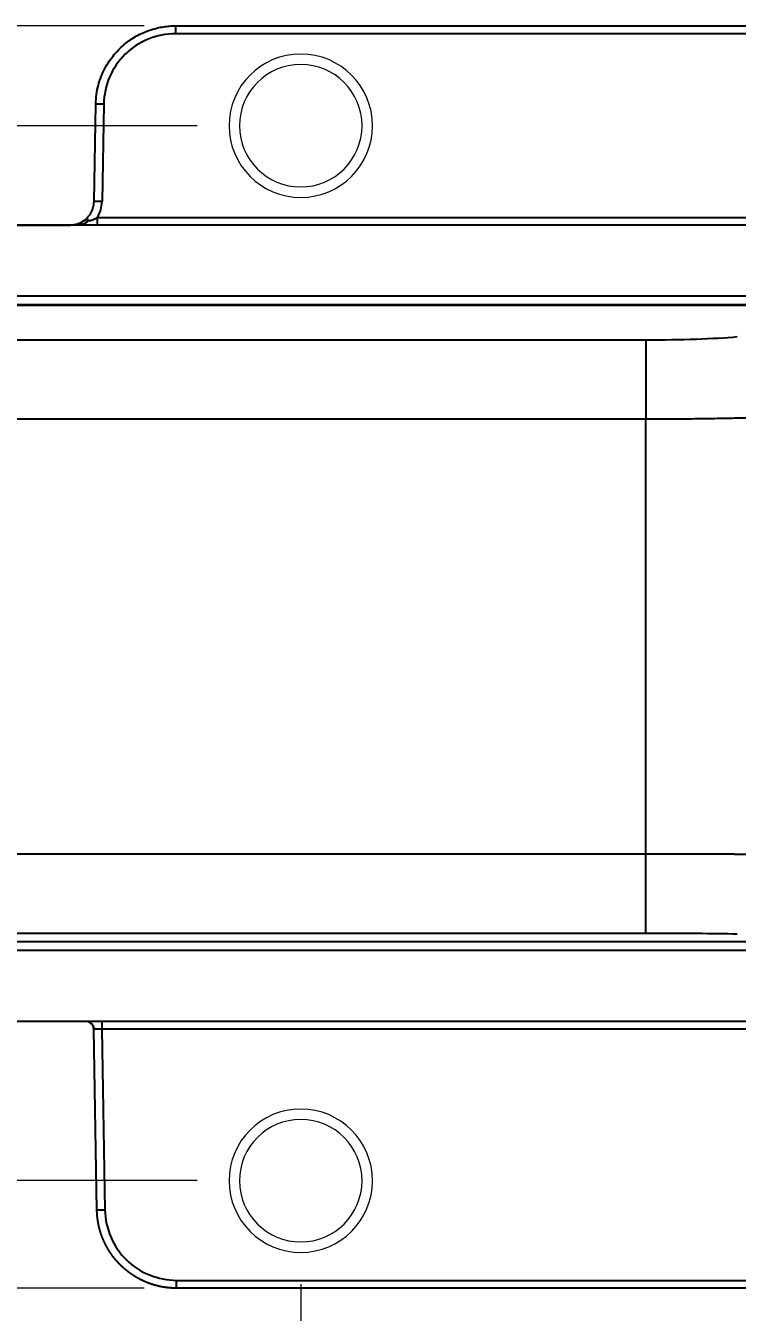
# Model space of a CAD drawing. Extents: x 4791 to 7950, y -233 to 2082.
# Drawn here: x 5486.1 to 5575.4, y 255.9 to 417.4 of the extents above; entities that cross this region are included whole.
import ezdxf

# ---------------------------------------------------------------- set-up
doc = ezdxf.new("R2010")
doc.units = 0
doc.header["$LTSCALE"] = 10
doc.header["$MEASUREMENT"] = 0
doc.header["$PDMODE"] = 3
doc.header["$PDSIZE"] = -10
doc.layers.get('0').update_dxf_attribs({"linetype": 'CONTINUOUS'})
doc.layers.get('DEFPOINTS').update_dxf_attribs({"linetype": 'CONTINUOUS'})
doc.layers.add('1', color=7, linetype='CONTINUOUS', true_color=0xffffff)
doc.styles.add('Daelim Dimension', font='')
doc.styles.get('Daelim Dimension').set_extended_font_data('나눔고딕')
doc.dimstyles.new('DEFAULT', dxfattribs={"dimscale": 2, "dimtxt": 2, "dimasz": 2, "dimexe": 0, "dimexo": 2, "dimgap": 1, "dimtad": 1, "dimdec": 1, "dimzin": 9, "dimdsep": 46, "dimtxsty": 'Daelim Dimension', "dimcen": 0.5, "dimclrd": 252, "dimclre": 252, "dimclrt": 3, "dimadec": 1, "dimazin": 0, "dimtfac": 1, "dimtdec": 1, "dimtix": 1, "dimtmove": 0, "dimatfit": 3, "dimfxl": 1, "dimtolj": 1, "dimtzin": 1, "dimlwd": 9, "dimlwe": 9, "dimarcsym": 0})

# ---------------------------------------------------------------- blocks, each defined once
blk = doc.blocks.new('*D5')
at = {"color": 5, "lineweight": 9, "ltscale": 0.5, "transparency": 16777216}
for p, q in [((5500.99, 417.42), (5249.43, 417.42)), ((5251.43, 266.92), (5251.43, 409.42)), ((5500.99, 258.92), (5249.43, 258.92))]:
    blk.add_line(p, q, dxfattribs=at)
at = {"color": 5, "ltscale": 0.5, "transparency": 16777216}
for points in [[(5250.1, 409.42), (5252.77, 409.42), (5251.43, 417.42)], [(5250.1, 266.92), (5252.77, 266.92), (5251.43, 258.92)]]:
    blk.add_solid(points, dxfattribs=at)
at = {"layer": 'DEFPOINTS', "color": 0, "ltscale": 0.5, "transparency": 16777216}
for p in [(5251.43, 417.42), (5504.99, 417.42), (5504.99, 258.92)]:
    blk.add_point(p, dxfattribs=at)
at = {"color": 7, "ltscale": 0.5, "transparency": 16777216, "insert": (5238.55, 338.17), "char_height": 20, "attachment_point": 5, "rotation": 90, "style": 'Daelim Dimension'}
blk.add_mtext('\\A1;160', dxfattribs=at)
blk = doc.blocks.new('*D6')
at = {"color": 5, "lineweight": 9, "ltscale": 0.5, "transparency": 16777216}
for p, q in [((5960.58, 299.42), (5960.58, 156.26)), ((5415.58, 298.42), (5415.58, 156.26)), ((5423.58, 158.26), (5952.58, 158.26))]:
    blk.add_line(p, q, dxfattribs=at)
at = {"color": 5, "ltscale": 0.5, "transparency": 16777216}
for points in [[(5423.58, 159.59), (5423.58, 156.92), (5415.58, 158.26)], [(5952.58, 159.59), (5952.58, 156.92), (5960.58, 158.26)]]:
    blk.add_solid(points, dxfattribs=at)
at = {"layer": 'DEFPOINTS', "color": 0, "ltscale": 0.5, "transparency": 16777216}
for p in [(5415.58, 302.42), (5960.58, 303.42), (5960.58, 158.26)]:
    blk.add_point(p, dxfattribs=at)
at = {"color": 7, "ltscale": 0.5, "transparency": 16777216, "insert": (5688.08, 171.03), "char_height": 20, "attachment_point": 5, "style": 'Daelim Dimension'}
blk.add_mtext('\\A1;545', dxfattribs=at)
blk = doc.blocks.new('*D7')
at = {"color": 5, "lineweight": 9, "ltscale": 0.5, "transparency": 16777216}
for p, q in [((5507.63, 404.87), (5331.05, 404.87)), ((5333.05, 396.87), (5333.05, 280.42)), ((5507.63, 272.42), (5331.05, 272.42))]:
    blk.add_line(p, q, dxfattribs=at)
at = {"color": 5, "ltscale": 0.5, "transparency": 16777216}
for points in [[(5331.72, 396.87), (5334.38, 396.87), (5333.05, 404.87)], [(5331.72, 280.42), (5334.38, 280.42), (5333.05, 272.42)]]:
    blk.add_solid(points, dxfattribs=at)
at = {"layer": 'DEFPOINTS', "color": 0, "ltscale": 0.5, "transparency": 16777216}
for p in [(5511.63, 404.87), (5333.05, 272.42), (5511.63, 272.42)]:
    blk.add_point(p, dxfattribs=at)
at = {"color": 7, "ltscale": 0.5, "transparency": 16777216, "insert": (5319.65, 338.65), "char_height": 20, "attachment_point": 5, "rotation": 90, "style": 'Daelim Dimension'}
blk.add_mtext('\\A1;132.5', dxfattribs=at)
blk = doc.blocks.new('*D8')
at = {"color": 5, "lineweight": 9, "ltscale": 0.5, "transparency": 16777216}
for p, q in [((5520.63, 259.42), (5520.63, 207.1)), ((5780.63, 259.18), (5780.63, 207.1)), ((5528.63, 209.1), (5772.63, 209.1))]:
    blk.add_line(p, q, dxfattribs=at)
at = {"color": 5, "ltscale": 0.5, "transparency": 16777216}
for points in [[(5528.63, 210.43), (5528.63, 207.77), (5520.63, 209.1)], [(5772.63, 210.43), (5772.63, 207.77), (5780.63, 209.1)]]:
    blk.add_solid(points, dxfattribs=at)
at = {"layer": 'DEFPOINTS', "color": 0, "ltscale": 0.5, "transparency": 16777216}
for p in [(5520.63, 263.42), (5780.63, 263.18), (5780.63, 209.1)]:
    blk.add_point(p, dxfattribs=at)
at = {"color": 7, "ltscale": 0.5, "transparency": 16777216, "insert": (5650.63, 221.99), "char_height": 20, "attachment_point": 5, "style": 'Daelim Dimension'}
blk.add_mtext('\\A1;260', dxfattribs=at)

msp = doc.modelspace()

# ---------------------------------------------------------------- linework, layer by layer
at = {"layer": '1', "color": 7, "linetype": 'Continuous', "lineweight": -3}
for p, q in [((5504.89, 417.4), (5796.37, 417.4)), ((5504.89, 417.4), (5504.89, 416.42)), ((5796.37, 416.42), (5504.89, 416.42)), ((5494.68, 395.35), (5494.9, 407.58)), ((5495.9, 407.58), (5495.68, 395.35)), ((5495.1, 392.4), (5495.1, 393.35)), ((5495.1, 393.35), (5806.16, 393.35)), ((5425.8, 392.4), (5491.68, 392.4)), ((5863.45, 392.4), (5437.82, 392.4)), ((5863.45, 392.4), (5437.82, 392.4)), ((5491.68, 392.4), (5491.68, 392.4)), ((5443.32, 383.49), (5863.45, 383.49)), ((5863.45, 382.39), (5443.32, 382.39)), ((5443.32, 382.38), (5634.13, 382.38)), ((5634.13, 382.31), (5443.37, 382.31)), ((5446.42, 377.98), (5563.93, 377.98)), ((5563.93, 377.98), (5563.93, 368.01)), ((5563.93, 368.01), (5446.42, 368.01)), ((5563.93, 313.45), (5563.93, 368.01)), ((5446.42, 313.45), (5563.93, 313.45)), ((5563.93, 303.45), (5563.93, 313.45)), ((5443.32, 302.42), (5739.29, 302.42)), ((5563.93, 303.45), (5446.42, 303.45)), ((5739.3, 301.31), (5443.32, 301.31)), ((5739.46, 292.4), (5437.82, 292.4)), ((5495.65, 292.4), (5495.65, 291.42)), ((5495.04, 268.73), (5494.65, 291.42)), ((5495.65, 291.42), (5496.04, 268.73)), ((5670.13, 291.42), (5495.65, 291.42)), ((5505.04, 258.9), (5505.04, 259.89)), ((5505.04, 259.89), (5675.38, 259.89)), ((5675.38, 258.9), (5505.04, 258.9))]:
    msp.add_line(p, q, dxfattribs=at)
at = {"layer": '1', "color": 7, "linetype": 'Continuous', "lineweight": 13}
msp.add_line((5504.89, 417.4), (5504.89, 416.42), dxfattribs=at)
at = {"layer": '1', "color": 7, "linetype": 'Continuous', "lineweight": 18, "extrusion": (0, 0, -1)}
for centre in [(-5520.63, 404.87), (-5520.63, 272.4)]:
    msp.add_circle(centre, 9, dxfattribs=at)
at = {"layer": '1', "color": 7, "linetype": 'Continuous', "lineweight": 13, "extrusion": (0, 0, -1)}
for centre in [(-5520.63, 404.87), (-5520.63, 272.4)]:
    msp.add_circle(centre, 7.69, dxfattribs=at)
at = {"layer": '1', "color": 7, "linetype": 'Continuous', "lineweight": -3}
for centre, radius, start, end in [((5491.68, 395.42), 4, 328.7415, 359), ((5493.65, 291.4), 1, 1, 90)]:
    msp.add_arc(centre, radius, start, end, dxfattribs=at)
for centre, major_axis, ratio, start_param, end_param in [((5495.9, 407.56), (-1, 0.017), 0.01745, 4.712694, 6.283185), ((5495.68, 395.33), (-1, 0.017), 0.01745, 4.712694, 6.283185), ((5493.14, 393.92), (1.48, 1.34), 0.640396, 4.185955, 4.720631), ((5563.93, 379.1), (-15, 0), 0.074636, 1.570796, 2.443461), ((5563.93, 303.19), (-15, 0), 0.017455, 3.839724, 4.712389), ((5496.04, 268.75), (1, 0.017), 0.01745, 3.141593, 4.712084)]:
    msp.add_ellipse(centre, major_axis=major_axis, ratio=ratio, start_param=start_param, end_param=end_param, dxfattribs=at)
for points, knots in [([(5494.9, 407.58), (5494.9, 407.99), (5494.94, 408.39), (5495.05, 409.18), (5495.12, 409.57), (5495.32, 410.32), (5495.44, 410.68), (5495.71, 411.39), (5495.87, 411.72), (5496.21, 412.37), (5496.39, 412.68), (5496.79, 413.27), (5497, 413.55), (5497.45, 414.08), (5497.68, 414.33), (5498.16, 414.8), (5498.4, 415.02), (5498.91, 415.42), (5499.17, 415.61), (5499.69, 415.95), (5499.96, 416.11), (5500.49, 416.39), (5500.76, 416.51), (5501.3, 416.74), (5501.57, 416.84), (5502.1, 417.01), (5502.37, 417.08), (5502.89, 417.21), (5503.15, 417.25), (5503.67, 417.33), (5503.92, 417.36), (5504.41, 417.4), (5504.66, 417.4), (5504.89, 417.4)], [0, 0, 0, 0, 0.0625, 0.0625, 0.125, 0.125, 0.1875, 0.1875, 0.25, 0.25, 0.3125, 0.3125, 0.375, 0.375, 0.4375, 0.4375, 0.5, 0.5, 0.5625, 0.5625, 0.625, 0.625, 0.6875, 0.6875, 0.75, 0.75, 0.8125, 0.8125, 0.875, 0.875, 0.9375, 0.9375, 1, 1, 1, 1]), ([(5504.89, 416.42), (5502.56, 416.42), (5500.25, 415.48), (5496.92, 412.2), (5495.94, 409.92), (5495.9, 407.58)], [0, 0, 0, 0, 0.5, 0.5, 1, 1, 1, 1]), ([(5493.21, 392.82), (5493.32, 392.88), (5493.42, 392.96), (5493.62, 393.11), (5493.82, 393.28), (5493.98, 393.47), (5494.14, 393.68), (5494.21, 393.78), (5494.34, 394), (5494.4, 394.12), (5494.5, 394.35), (5494.54, 394.47), (5494.61, 394.72), (5494.63, 394.84), (5494.67, 395.1), (5494.68, 395.22), (5494.68, 395.35)], [0, 0, 0, 0, 0.125, 0.125, 0.25, 0.375, 0.375, 0.5, 0.5, 0.625, 0.625, 0.75, 0.75, 0.875, 0.875, 1, 1, 1, 1]), ([(5491.68, 392.4), (5491.69, 392.4), (5491.7, 392.4), (5491.72, 392.4), (5491.74, 392.4), (5491.77, 392.41), (5491.79, 392.41), (5491.81, 392.41), (5491.83, 392.41), (5491.85, 392.41), (5491.87, 392.41), (5491.89, 392.41), (5491.91, 392.41), (5491.93, 392.41), (5491.95, 392.42), (5491.97, 392.42), (5491.99, 392.42), (5492.01, 392.42), (5492.04, 392.42), (5492.06, 392.43), (5492.08, 392.43), (5492.1, 392.43), (5492.12, 392.44), (5492.14, 392.44), (5492.16, 392.44), (5492.18, 392.45), (5492.2, 392.45), (5492.22, 392.45), (5492.25, 392.46), (5492.27, 392.46), (5492.29, 392.47), (5492.31, 392.47), (5492.33, 392.47), (5492.35, 392.48), (5492.37, 392.48), (5492.39, 392.49), (5492.41, 392.49), (5492.43, 392.5), (5492.45, 392.5), (5492.48, 392.51), (5492.5, 392.52), (5492.52, 392.52), (5492.56, 392.53), (5492.6, 392.55), (5492.64, 392.56), (5492.69, 392.58), (5492.73, 392.59), (5492.77, 392.61), (5492.81, 392.63), (5492.86, 392.64), (5492.9, 392.66), (5492.94, 392.68), (5492.99, 392.7), (5493.03, 392.72), (5493.08, 392.75), (5493.12, 392.77), (5493.16, 392.79), (5493.19, 392.81), (5493.21, 392.82)], [0, 0, 0, 0, 0.011765, 0.02355, 0.035356, 0.047185, 0.059038, 0.070917, 0.082823, 0.094758, 0.106723, 0.11872, 0.130749, 0.142813, 0.154913, 0.167051, 0.179227, 0.191443, 0.203701, 0.216002, 0.228347, 0.240738, 0.253175, 0.265661, 0.278195, 0.290781, 0.303419, 0.31611, 0.328855, 0.341656, 0.354514, 0.36743, 0.380405, 0.39344, 0.406537, 0.419697, 0.43292, 0.446207, 0.459561, 0.472982, 0.48647, 0.500027, 0.527258, 0.554995, 0.583247, 0.61202, 0.64132, 0.671154, 0.701528, 0.732446, 0.763915, 0.79594, 0.828525, 0.861674, 0.895392, 0.929683, 0.964551, 1, 1, 1, 1]), ([(5493.14, 392.43), (5493.14, 392.43), (5493.14, 392.43), (5493.14, 392.43), (5493.14, 392.43), (5493.14, 392.43), (5493.14, 392.43), (5493.14, 392.43), (5493.14, 392.43), (5493.13, 392.43), (5493.13, 392.43), (5493.13, 392.43), (5493.13, 392.43), (5493.13, 392.44), (5493.13, 392.44), (5493.13, 392.44), (5493.13, 392.44), (5493.12, 392.44), (5493.12, 392.44), (5493.12, 392.45), (5493.12, 392.45), (5493.12, 392.45), (5493.11, 392.45), (5493.11, 392.46), (5493.11, 392.46), (5493.11, 392.46), (5493.1, 392.47), (5493.1, 392.47), (5493.1, 392.47), (5493.1, 392.48), (5493.09, 392.48), (5493.09, 392.48), (5493.09, 392.49), (5493.09, 392.49), (5493.08, 392.49), (5493.08, 392.5), (5493.07, 392.5), (5493.07, 392.51), (5493.06, 392.52), (5493.05, 392.53), (5493.05, 392.54), (5493.04, 392.55), (5493.03, 392.56), (5493.03, 392.57), (5493.02, 392.59), (5493.01, 392.61), (5493.01, 392.63), (5493.01, 392.65), (5493.02, 392.67), (5493.03, 392.68), (5493.04, 392.7), (5493.05, 392.71), (5493.07, 392.73), (5493.09, 392.75), (5493.12, 392.76), (5493.14, 392.78), (5493.17, 392.8), (5493.2, 392.81), (5493.21, 392.82)], [0, 0, 0, 0, 0.000519, 0.001087, 0.001764, 0.002586, 0.003573, 0.004736, 0.006084, 0.00762, 0.009348, 0.01127, 0.013389, 0.015705, 0.01822, 0.020934, 0.02385, 0.026967, 0.030286, 0.033808, 0.037535, 0.041465, 0.045601, 0.049943, 0.054492, 0.059247, 0.064211, 0.069383, 0.074765, 0.080356, 0.086158, 0.092172, 0.098397, 0.104835, 0.111487, 0.118352, 0.125433, 0.143956, 0.162249, 0.180319, 0.198175, 0.215827, 0.233283, 0.250554, 0.300173, 0.349602, 0.399155, 0.449135, 0.499831, 0.543871, 0.59048, 0.639826, 0.692051, 0.747273, 0.805595, 0.867106, 0.931884, 1, 1, 1, 1]), ([(5493.21, 392.82), (5493.22, 392.83), (5493.23, 392.84), (5493.26, 392.85), (5493.29, 392.87), (5493.31, 392.88), (5493.34, 392.9), (5493.36, 392.91), (5493.39, 392.93), (5493.41, 392.94), (5493.43, 392.95), (5493.45, 392.97), (5493.47, 392.98), (5493.49, 392.99), (5493.51, 393), (5493.53, 393.01), (5493.55, 393.02), (5493.56, 393.03), (5493.58, 393.04), (5493.59, 393.04), (5493.61, 393.05), (5493.62, 393.06), (5493.63, 393.06), (5493.65, 393.07), (5493.66, 393.08), (5493.67, 393.08), (5493.69, 393.09), (5493.7, 393.09), (5493.72, 393.1), (5493.73, 393.1), (5493.74, 393.11), (5493.76, 393.11), (5493.77, 393.11), (5493.78, 393.11), (5493.8, 393.11), (5493.81, 393.11), (5493.82, 393.11), (5493.84, 393.11), (5493.85, 393.11), (5493.86, 393.11), (5493.87, 393.1), (5493.88, 393.1), (5493.9, 393.09), (5493.91, 393.09), (5493.92, 393.08), (5493.93, 393.07), (5493.94, 393.07), (5493.95, 393.06), (5493.96, 393.05), (5493.97, 393.04), (5493.98, 393.03), (5493.99, 393.01), (5494, 393), (5494.01, 392.99), (5494.01, 392.99)], [0, 0, 0, 0, 0.030608, 0.060406, 0.089395, 0.117579, 0.144959, 0.171536, 0.197311, 0.222286, 0.24646, 0.269835, 0.292409, 0.314184, 0.335159, 0.355334, 0.374708, 0.393283, 0.411058, 0.428034, 0.44421, 0.45959, 0.474173, 0.487963, 0.500963, 0.518912, 0.536652, 0.5542, 0.571572, 0.588786, 0.605858, 0.622806, 0.639647, 0.656399, 0.673081, 0.68971, 0.706305, 0.722883, 0.739463, 0.756063, 0.772701, 0.789393, 0.806158, 0.823013, 0.839974, 0.857058, 0.87428, 0.891657, 0.909204, 0.926936, 0.944868, 0.963013, 0.981386, 1, 1, 1, 1]), ([(5494.01, 392.99), (5494.01, 392.99), (5494.02, 392.98), (5494.02, 392.98), (5494.02, 392.98), (5494.02, 392.98), (5494.02, 392.98), (5494.03, 392.97), (5494.03, 392.97), (5494.03, 392.97), (5494.04, 392.97), (5494.04, 392.97), (5494.04, 392.97), (5494.05, 392.97), (5494.05, 392.97), (5494.05, 392.96), (5494.06, 392.96), (5494.06, 392.96), (5494.07, 392.96), (5494.07, 392.96), (5494.08, 392.96), (5494.08, 392.96), (5494.09, 392.96), (5494.1, 392.96), (5494.1, 392.96), (5494.11, 392.96), (5494.11, 392.96), (5494.12, 392.96), (5494.13, 392.96), (5494.13, 392.96), (5494.14, 392.96), (5494.15, 392.96), (5494.16, 392.96), (5494.17, 392.96), (5494.17, 392.97), (5494.18, 392.97), (5494.19, 392.97), (5494.2, 392.97), (5494.21, 392.97), (5494.22, 392.97), (5494.23, 392.97), (5494.24, 392.98), (5494.25, 392.98), (5494.26, 392.98), (5494.27, 392.98), (5494.28, 392.98), (5494.29, 392.99), (5494.3, 392.99), (5494.31, 392.99), (5494.32, 393), (5494.33, 393), (5494.34, 393), (5494.36, 393.01), (5494.37, 393.01), (5494.38, 393.01), (5494.39, 393.02), (5494.41, 393.02), (5494.42, 393.02), (5494.43, 393.03), (5494.45, 393.03), (5494.46, 393.04), (5494.47, 393.04), (5494.49, 393.05), (5494.5, 393.05), (5494.52, 393.06), (5494.53, 393.06), (5494.55, 393.07), (5494.57, 393.08), (5494.61, 393.1), (5494.65, 393.12), (5494.69, 393.13), (5494.73, 393.15), (5494.76, 393.16), (5494.78, 393.17), (5494.8, 393.18), (5494.82, 393.19), (5494.83, 393.2), (5494.84, 393.21), (5494.86, 393.22), (5494.89, 393.23), (5494.92, 393.24), (5494.95, 393.26), (5494.97, 393.27), (5494.98, 393.28), (5495, 393.29), (5495.01, 393.29), (5495.02, 393.3), (5495.03, 393.3), (5495.04, 393.31), (5495.05, 393.31), (5495.05, 393.32), (5495.06, 393.32), (5495.07, 393.33), (5495.07, 393.33), (5495.08, 393.34), (5495.08, 393.34), (5495.09, 393.34), (5495.09, 393.34), (5495.09, 393.35), (5495.1, 393.35), (5495.1, 393.35), (5495.1, 393.35), (5495.1, 393.35)], [0, 0, 0, 0, 0.002839, 0.005732, 0.008689, 0.01172, 0.014833, 0.018036, 0.021338, 0.024746, 0.028265, 0.031902, 0.035662, 0.039549, 0.043569, 0.047726, 0.052023, 0.056463, 0.061051, 0.065788, 0.070677, 0.075722, 0.080923, 0.086284, 0.091806, 0.097491, 0.103341, 0.109358, 0.115543, 0.121898, 0.128423, 0.135121, 0.141993, 0.149039, 0.156262, 0.163662, 0.17124, 0.178998, 0.186936, 0.195056, 0.203358, 0.211843, 0.220513, 0.229369, 0.23841, 0.247639, 0.257056, 0.266662, 0.276458, 0.286445, 0.296624, 0.306995, 0.317559, 0.328318, 0.339271, 0.350421, 0.361768, 0.373312, 0.385056, 0.396998, 0.409141, 0.421485, 0.434032, 0.446781, 0.459734, 0.472892, 0.486256, 0.499826, 0.544164, 0.584317, 0.620245, 0.651911, 0.679284, 0.702336, 0.721045, 0.735393, 0.745364, 0.750951, 0.777655, 0.803572, 0.828697, 0.853023, 0.876547, 0.888756, 0.900336, 0.911286, 0.921604, 0.93129, 0.940342, 0.948759, 0.95654, 0.963684, 0.97019, 0.976058, 0.981288, 0.985877, 0.989827, 0.993137, 0.995807, 0.997838, 0.999233, 1, 1, 1, 1]), ([(5583.08, 368.41), (5582.46, 368.37), (5581.8, 368.34), (5580.41, 368.29), (5579.68, 368.26), (5578.18, 368.21), (5577.4, 368.19), (5575.8, 368.14), (5574.99, 368.13), (5573.33, 368.09), (5572.49, 368.08), (5570.79, 368.05), (5569.93, 368.04), (5568.21, 368.03), (5567.35, 368.02), (5565.63, 368.01), (5564.78, 368.01), (5563.93, 368.01)], [0, 0, 0, 0, 0.125, 0.125, 0.25, 0.25, 0.375, 0.375, 0.5, 0.5, 0.625, 0.625, 0.75, 0.75, 0.875, 0.875, 1, 1, 1, 1]), ([(5563.93, 313.45), (5563.96, 313.45), (5564.01, 313.45), (5564.09, 313.45), (5564.17, 313.45), (5564.25, 313.45), (5564.33, 313.45), (5564.41, 313.45), (5564.49, 313.45), (5564.57, 313.45), (5564.65, 313.45), (5564.74, 313.45), (5564.82, 313.45), (5564.9, 313.45), (5564.98, 313.45), (5565.06, 313.45), (5565.14, 313.45), (5565.22, 313.45), (5565.3, 313.45), (5565.38, 313.45), (5565.46, 313.45), (5565.54, 313.45), (5565.62, 313.45), (5565.7, 313.45), (5565.78, 313.45), (5565.86, 313.45), (5565.95, 313.45), (5566.03, 313.45), (5566.11, 313.45), (5566.19, 313.45), (5566.27, 313.45), (5566.35, 313.45), (5566.43, 313.45), (5566.51, 313.45), (5566.59, 313.45), (5566.67, 313.45), (5566.76, 313.45), (5566.84, 313.45), (5566.92, 313.45), (5567, 313.45), (5567.08, 313.45), (5567.16, 313.45), (5567.24, 313.45), (5567.32, 313.45), (5567.4, 313.45), (5567.49, 313.45), (5567.57, 313.45), (5567.65, 313.45), (5567.73, 313.45), (5567.81, 313.45), (5567.89, 313.45), (5567.97, 313.45), (5568.05, 313.45), (5568.14, 313.45), (5568.22, 313.45), (5568.3, 313.45), (5568.38, 313.45), (5568.46, 313.45), (5568.54, 313.45), (5568.62, 313.45), (5568.7, 313.45), (5568.79, 313.45), (5568.87, 313.45), (5568.95, 313.45), (5569.03, 313.45), (5569.11, 313.45), (5569.19, 313.45), (5569.27, 313.45), (5569.35, 313.45), (5569.43, 313.45), (5569.52, 313.45), (5569.6, 313.45), (5569.68, 313.45), (5569.76, 313.45), (5569.84, 313.45), (5569.92, 313.44), (5570, 313.44), (5570.08, 313.44), (5570.16, 313.44), (5570.24, 313.44), (5570.33, 313.44), (5570.41, 313.44), (5570.49, 313.44), (5570.57, 313.44), (5570.65, 313.44), (5570.73, 313.44), (5570.81, 313.44), (5570.89, 313.44), (5570.97, 313.44), (5571.05, 313.44), (5571.13, 313.44), (5571.21, 313.44), (5571.29, 313.44), (5571.37, 313.44), (5571.45, 313.44), (5571.54, 313.44), (5571.62, 313.44), (5571.7, 313.44), (5571.78, 313.44), (5571.86, 313.44), (5571.94, 313.44), (5572.02, 313.44), (5572.1, 313.44), (5572.18, 313.44), (5572.26, 313.44), (5572.34, 313.44), (5572.42, 313.44), (5572.5, 313.44), (5572.58, 313.44), (5572.66, 313.44), (5572.74, 313.44), (5572.81, 313.44), (5572.89, 313.44), (5572.97, 313.43), (5573.05, 313.43), (5573.13, 313.43), (5573.21, 313.43), (5573.29, 313.43), (5573.37, 313.43), (5573.45, 313.43), (5573.53, 313.43), (5573.61, 313.43), (5573.69, 313.43), (5573.76, 313.43), (5573.84, 313.43), (5573.92, 313.43), (5574, 313.43), (5574.08, 313.43), (5574.16, 313.43), (5574.24, 313.43), (5574.31, 313.43), (5574.39, 313.43), (5574.47, 313.43), (5574.55, 313.43), (5574.63, 313.43), (5574.7, 313.43), (5574.78, 313.43), (5574.86, 313.43), (5574.94, 313.43), (5575.02, 313.43), (5575.09, 313.42), (5575.17, 313.42), (5575.25, 313.42), (5575.32, 313.42), (5575.4, 313.42), (5575.48, 313.42), (5575.55, 313.42), (5575.63, 313.42), (5575.71, 313.42), (5575.78, 313.42), (5575.86, 313.42), (5575.94, 313.42), (5576.01, 313.42), (5576.09, 313.42), (5576.17, 313.42), (5576.24, 313.42), (5576.32, 313.42), (5576.39, 313.42), (5576.47, 313.42), (5576.54, 313.42), (5576.62, 313.42), (5576.69, 313.42), (5576.77, 313.42), (5576.85, 313.41), (5576.92, 313.41), (5576.99, 313.41), (5577.07, 313.41), (5577.14, 313.41), (5577.22, 313.41), (5577.29, 313.41), (5577.37, 313.41), (5577.44, 313.41), (5577.51, 313.41), (5577.59, 313.41), (5577.66, 313.41), (5577.74, 313.41), (5577.81, 313.41), (5577.88, 313.41), (5577.96, 313.41), (5578.03, 313.41), (5578.1, 313.41), (5578.17, 313.41), (5578.25, 313.41), (5578.32, 313.4), (5578.39, 313.4), (5578.46, 313.4), (5578.54, 313.4), (5578.61, 313.4), (5578.68, 313.4), (5578.75, 313.4), (5578.82, 313.4), (5578.89, 313.4), (5578.96, 313.4), (5579.03, 313.4), (5579.11, 313.4), (5579.18, 313.4), (5579.25, 313.4), (5579.32, 313.4), (5579.39, 313.4), (5579.46, 313.4), (5579.53, 313.4), (5579.6, 313.39), (5579.67, 313.39), (5579.74, 313.39), (5579.8, 313.39), (5579.87, 313.39), (5579.94, 313.39), (5580.01, 313.39), (5580.08, 313.39), (5580.15, 313.39), (5580.22, 313.39), (5580.28, 313.39), (5580.35, 313.39), (5580.42, 313.39), (5580.49, 313.39), (5580.55, 313.39), (5580.62, 313.39), (5580.69, 313.39), (5580.75, 313.38), (5580.82, 313.38), (5580.89, 313.38), (5580.95, 313.38), (5581.02, 313.38), (5581.09, 313.38), (5581.15, 313.38), (5581.22, 313.38), (5581.28, 313.38), (5581.35, 313.38), (5581.41, 313.38), (5581.48, 313.38), (5581.54, 313.38), (5581.61, 313.38), (5581.67, 313.38), (5581.73, 313.37), (5581.8, 313.37), (5581.86, 313.37), (5581.92, 313.37), (5581.99, 313.37), (5582.05, 313.37), (5582.11, 313.37), (5582.17, 313.37), (5582.24, 313.37), (5582.3, 313.37), (5582.36, 313.37), (5582.42, 313.37), (5582.48, 313.37), (5582.54, 313.37), (5582.61, 313.37), (5582.67, 313.36), (5582.73, 313.36), (5582.79, 313.36), (5582.85, 313.36), (5582.91, 313.36), (5582.97, 313.36), (5583.03, 313.36), (5583.06, 313.36), (5583.08, 313.36)], [0, 0, 0, 0, 0.003668, 0.007337, 0.011009, 0.014683, 0.018359, 0.022037, 0.025718, 0.0294, 0.033085, 0.036771, 0.04046, 0.044151, 0.047844, 0.05154, 0.055237, 0.058937, 0.062638, 0.066342, 0.070048, 0.073756, 0.077466, 0.081178, 0.084893, 0.088609, 0.092328, 0.096049, 0.099772, 0.103497, 0.107224, 0.110953, 0.114685, 0.118418, 0.122154, 0.125892, 0.129632, 0.133374, 0.137118, 0.140865, 0.144613, 0.148364, 0.152116, 0.155871, 0.159628, 0.163387, 0.167149, 0.170912, 0.174678, 0.178445, 0.182215, 0.185987, 0.189761, 0.193537, 0.197316, 0.201096, 0.204879, 0.208663, 0.21245, 0.216239, 0.22003, 0.223823, 0.227619, 0.231416, 0.235216, 0.239018, 0.242821, 0.246627, 0.250436, 0.254246, 0.258058, 0.261873, 0.265689, 0.269508, 0.273329, 0.277152, 0.280977, 0.284805, 0.288634, 0.292466, 0.296299, 0.300135, 0.303973, 0.307813, 0.311655, 0.3155, 0.319346, 0.323195, 0.327045, 0.330898, 0.334753, 0.33861, 0.34247, 0.346331, 0.350195, 0.35406, 0.357928, 0.361798, 0.36567, 0.369544, 0.37342, 0.377299, 0.381179, 0.385062, 0.388947, 0.392834, 0.396723, 0.400614, 0.404507, 0.408403, 0.4123, 0.4162, 0.420102, 0.424006, 0.427912, 0.43182, 0.435731, 0.439643, 0.443558, 0.447475, 0.451393, 0.455314, 0.459238, 0.463163, 0.46709, 0.47102, 0.474952, 0.478885, 0.482821, 0.486759, 0.490699, 0.494642, 0.498586, 0.502533, 0.506482, 0.510432, 0.514385, 0.51834, 0.522298, 0.526257, 0.530219, 0.534182, 0.538148, 0.542116, 0.546086, 0.550058, 0.554032, 0.558009, 0.561987, 0.565968, 0.569951, 0.573936, 0.577923, 0.581912, 0.585903, 0.589897, 0.593892, 0.59789, 0.60189, 0.605892, 0.609896, 0.613902, 0.61791, 0.621921, 0.625934, 0.629948, 0.633965, 0.637984, 0.642005, 0.646029, 0.650054, 0.654082, 0.658111, 0.662143, 0.666177, 0.670213, 0.674251, 0.678291, 0.682334, 0.686378, 0.690425, 0.694474, 0.698525, 0.702578, 0.706633, 0.710691, 0.71475, 0.718812, 0.722876, 0.726941, 0.731009, 0.73508, 0.739152, 0.743226, 0.747303, 0.751381, 0.755462, 0.759545, 0.76363, 0.767717, 0.771807, 0.775898, 0.779992, 0.784087, 0.788185, 0.792285, 0.796387, 0.800492, 0.804598, 0.808706, 0.812817, 0.81693, 0.821045, 0.825162, 0.829281, 0.833402, 0.837525, 0.841651, 0.845779, 0.849908, 0.85404, 0.858174, 0.862311, 0.866449, 0.870589, 0.874732, 0.878877, 0.883024, 0.887172, 0.891324, 0.895477, 0.899632, 0.90379, 0.907949, 0.912111, 0.916275, 0.920441, 0.924609, 0.928779, 0.932952, 0.937126, 0.941303, 0.945482, 0.949663, 0.953846, 0.958031, 0.962218, 0.966408, 0.970599, 0.974793, 0.978989, 0.983187, 0.987387, 0.991589, 0.995794, 1, 1, 1, 1]), ([(5494.01, 292.34), (5494.11, 292.3), (5494.28, 292.2), (5494.5, 291.97), (5494.63, 291.7), (5494.66, 291.52), (5494.67, 291.42)], [0, 0, 0, 0, 0.258086, 0.517364, 0.767539, 1, 1, 1, 1]), ([(5495.65, 291.42), (5495.64, 291.42), (5495.63, 291.42), (5495.62, 291.42), (5495.6, 291.42), (5495.58, 291.42), (5495.57, 291.42), (5495.55, 291.42), (5495.53, 291.42), (5495.52, 291.42), (5495.5, 291.42), (5495.49, 291.42), (5495.47, 291.42), (5495.45, 291.42), (5495.44, 291.42), (5495.42, 291.42), (5495.41, 291.43), (5495.39, 291.43), (5495.37, 291.43), (5495.36, 291.43), (5495.34, 291.43), (5495.33, 291.43), (5495.31, 291.43), (5495.3, 291.43), (5495.28, 291.43), (5495.27, 291.43), (5495.25, 291.43), (5495.24, 291.43), (5495.22, 291.43), (5495.21, 291.43), (5495.19, 291.43), (5495.18, 291.43), (5495.16, 291.43), (5495.15, 291.43), (5495.13, 291.43), (5495.12, 291.43), (5495.11, 291.43), (5495.09, 291.43), (5495.08, 291.43), (5495.07, 291.43), (5495.05, 291.43), (5495.04, 291.43), (5495.03, 291.43), (5495.01, 291.43), (5495, 291.43), (5494.99, 291.43), (5494.98, 291.43), (5494.96, 291.43), (5494.95, 291.43), (5494.94, 291.43), (5494.93, 291.43), (5494.92, 291.43), (5494.91, 291.43), (5494.9, 291.43), (5494.89, 291.43), (5494.88, 291.43), (5494.87, 291.43), (5494.86, 291.43), (5494.85, 291.43), (5494.84, 291.43), (5494.83, 291.43), (5494.82, 291.43), (5494.81, 291.43), (5494.8, 291.43), (5494.79, 291.43), (5494.78, 291.43), (5494.77, 291.43), (5494.77, 291.43), (5494.76, 291.43), (5494.75, 291.43), (5494.74, 291.43), (5494.74, 291.43), (5494.73, 291.43), (5494.72, 291.43), (5494.72, 291.43), (5494.71, 291.43), (5494.71, 291.43), (5494.7, 291.43), (5494.7, 291.43), (5494.69, 291.43), (5494.69, 291.43), (5494.68, 291.43), (5494.68, 291.43), (5494.67, 291.42), (5494.67, 291.42), (5494.67, 291.42), (5494.66, 291.42), (5494.66, 291.42), (5494.66, 291.42), (5494.66, 291.42), (5494.66, 291.42), (5494.65, 291.42), (5494.65, 291.42), (5494.65, 291.42), (5494.65, 291.42), (5494.65, 291.42), (5494.65, 291.42), (5494.65, 291.42), (5494.65, 291.42)], [0, 0, 0, 0, 0.010421, 0.020841, 0.031262, 0.041682, 0.052101, 0.062521, 0.07294, 0.083359, 0.093778, 0.104197, 0.114615, 0.125033, 0.135451, 0.145869, 0.156287, 0.166704, 0.177122, 0.187539, 0.197956, 0.208372, 0.218789, 0.229206, 0.239622, 0.250038, 0.260454, 0.27087, 0.281286, 0.291702, 0.302117, 0.312533, 0.322948, 0.333363, 0.343779, 0.354194, 0.364609, 0.375024, 0.385439, 0.395854, 0.406268, 0.416683, 0.427098, 0.437512, 0.447927, 0.458342, 0.468756, 0.479171, 0.489585, 0.5, 0.510415, 0.520829, 0.531244, 0.541658, 0.552073, 0.562488, 0.572902, 0.583317, 0.593732, 0.604146, 0.614561, 0.624976, 0.635391, 0.645806, 0.656221, 0.666637, 0.677052, 0.687467, 0.697883, 0.708298, 0.718714, 0.72913, 0.739546, 0.749962, 0.760378, 0.770794, 0.781211, 0.791628, 0.802044, 0.812461, 0.822878, 0.833296, 0.843713, 0.854131, 0.864549, 0.874967, 0.885385, 0.895803, 0.906222, 0.916641, 0.92706, 0.937479, 0.947899, 0.958318, 0.968738, 0.979159, 0.989579, 1, 1, 1, 1]), ([(5505.04, 258.9), (5505.03, 258.9), (5504.99, 258.9), (5504.95, 258.9), (5504.9, 258.91), (5504.85, 258.91), (5504.8, 258.91), (5504.75, 258.91), (5504.7, 258.91), (5504.65, 258.91), (5504.6, 258.91), (5504.55, 258.92), (5504.5, 258.92), (5504.45, 258.92), (5504.4, 258.92), (5504.35, 258.93), (5504.3, 258.93), (5504.25, 258.94), (5504.2, 258.94), (5504.15, 258.94), (5504.09, 258.95), (5504.04, 258.95), (5503.99, 258.96), (5503.94, 258.96), (5503.89, 258.97), (5503.84, 258.98), (5503.79, 258.98), (5503.73, 258.99), (5503.68, 259), (5503.63, 259), (5503.58, 259.01), (5503.52, 259.02), (5503.47, 259.03), (5503.42, 259.04), (5503.37, 259.05), (5503.31, 259.05), (5503.26, 259.06), (5503.21, 259.07), (5503.16, 259.08), (5503.1, 259.09), (5503.05, 259.1), (5503, 259.12), (5502.94, 259.13), (5502.89, 259.14), (5502.84, 259.15), (5502.78, 259.16), (5502.73, 259.18), (5502.67, 259.19), (5502.62, 259.2), (5502.57, 259.22), (5502.51, 259.23), (5502.46, 259.24), (5502.4, 259.26), (5502.35, 259.27), (5502.3, 259.29), (5502.24, 259.3), (5502.19, 259.32), (5502.13, 259.34), (5502.08, 259.35), (5502.02, 259.37), (5501.97, 259.39), (5501.91, 259.41), (5501.86, 259.42), (5501.8, 259.44), (5501.75, 259.46), (5501.7, 259.48), (5501.64, 259.5), (5501.59, 259.52), (5501.53, 259.54), (5501.48, 259.56), (5501.42, 259.58), (5501.37, 259.6), (5501.31, 259.63), (5501.26, 259.65), (5501.2, 259.67), (5501.15, 259.69), (5501.09, 259.72), (5501.04, 259.74), (5500.98, 259.77), (5500.93, 259.79), (5500.87, 259.82), (5500.82, 259.84), (5500.76, 259.87), (5500.71, 259.89), (5500.65, 259.92), (5500.6, 259.95), (5500.54, 259.97), (5500.49, 260), (5500.43, 260.03), (5500.38, 260.06), (5500.33, 260.09), (5500.27, 260.12), (5500.22, 260.15), (5500.16, 260.18), (5500.11, 260.21), (5500.05, 260.24), (5500, 260.27), (5499.94, 260.3), (5499.89, 260.33), (5499.84, 260.37), (5499.78, 260.4), (5499.73, 260.43), (5499.68, 260.47), (5499.62, 260.5), (5499.57, 260.54), (5499.51, 260.57), (5499.46, 260.61), (5499.41, 260.64), (5499.35, 260.68), (5499.3, 260.72), (5499.25, 260.75), (5499.2, 260.79), (5499.14, 260.83), (5499.09, 260.87), (5499.04, 260.91), (5498.99, 260.95), (5498.93, 260.99), (5498.88, 261.03), (5498.83, 261.07), (5498.78, 261.11), (5498.73, 261.15), (5498.68, 261.19), (5498.62, 261.24), (5498.57, 261.28), (5498.52, 261.32), (5498.47, 261.37), (5498.42, 261.41), (5498.37, 261.45), (5498.32, 261.5), (5498.27, 261.55), (5498.22, 261.59), (5498.17, 261.64), (5498.12, 261.69), (5498.07, 261.73), (5498.03, 261.78), (5497.98, 261.83), (5497.93, 261.88), (5497.88, 261.93), (5497.83, 261.98), (5497.78, 262.03), (5497.74, 262.08), (5497.69, 262.13), (5497.64, 262.18), (5497.6, 262.23), (5497.55, 262.28), (5497.5, 262.33), (5497.46, 262.39), (5497.41, 262.44), (5497.37, 262.5), (5497.32, 262.55), (5497.28, 262.6), (5497.23, 262.66), (5497.19, 262.72), (5497.14, 262.77), (5497.1, 262.83), (5497.06, 262.88), (5497.01, 262.94), (5496.97, 263), (5496.93, 263.06), (5496.89, 263.12), (5496.85, 263.18), (5496.81, 263.24), (5496.76, 263.29), (5496.72, 263.36), (5496.68, 263.42), (5496.64, 263.48), (5496.6, 263.54), (5496.57, 263.6), (5496.53, 263.66), (5496.49, 263.73), (5496.45, 263.79), (5496.41, 263.85), (5496.38, 263.92), (5496.34, 263.98), (5496.3, 264.05), (5496.27, 264.11), (5496.23, 264.18), (5496.2, 264.24), (5496.16, 264.31), (5496.13, 264.38), (5496.09, 264.44), (5496.06, 264.51), (5496.03, 264.58), (5495.99, 264.65), (5495.96, 264.72), (5495.93, 264.78), (5495.9, 264.85), (5495.87, 264.92), (5495.84, 264.99), (5495.81, 265.06), (5495.78, 265.14), (5495.75, 265.21), (5495.72, 265.28), (5495.7, 265.35), (5495.67, 265.42), (5495.64, 265.5), (5495.62, 265.57), (5495.59, 265.64), (5495.56, 265.72), (5495.54, 265.79), (5495.52, 265.86), (5495.49, 265.94), (5495.47, 266.01), (5495.45, 266.09), (5495.43, 266.17), (5495.4, 266.24), (5495.38, 266.32), (5495.36, 266.39), (5495.34, 266.47), (5495.32, 266.55), (5495.31, 266.63), (5495.29, 266.7), (5495.27, 266.78), (5495.25, 266.86), (5495.24, 266.94), (5495.22, 267.02), (5495.21, 267.1), (5495.19, 267.18), (5495.18, 267.26), (5495.17, 267.34), (5495.15, 267.42), (5495.14, 267.5), (5495.13, 267.58), (5495.12, 267.66), (5495.11, 267.74), (5495.1, 267.82), (5495.09, 267.9), (5495.09, 267.98), (5495.08, 268.07), (5495.07, 268.15), (5495.07, 268.23), (5495.06, 268.31), (5495.06, 268.4), (5495.05, 268.48), (5495.05, 268.56), (5495.05, 268.65), (5495.05, 268.7), (5495.04, 268.73)], [0, 0, 0, 0, 0.003131, 0.006272, 0.009422, 0.012582, 0.015752, 0.018931, 0.02212, 0.025318, 0.028526, 0.031744, 0.034971, 0.038208, 0.041454, 0.04471, 0.047976, 0.051251, 0.054536, 0.05783, 0.061134, 0.064448, 0.067771, 0.071104, 0.074447, 0.077799, 0.081161, 0.084532, 0.087913, 0.091303, 0.094703, 0.098113, 0.101533, 0.104961, 0.1084, 0.111848, 0.115306, 0.118773, 0.12225, 0.125737, 0.129233, 0.132739, 0.136254, 0.139779, 0.143314, 0.146858, 0.150412, 0.153976, 0.157549, 0.161131, 0.164724, 0.168326, 0.171937, 0.175558, 0.179189, 0.182829, 0.186479, 0.190139, 0.193808, 0.197487, 0.201175, 0.204873, 0.208581, 0.212298, 0.216025, 0.219761, 0.223507, 0.227263, 0.231028, 0.234803, 0.238587, 0.242381, 0.246185, 0.249998, 0.253821, 0.257653, 0.261496, 0.265347, 0.269209, 0.273079, 0.27696, 0.28085, 0.28475, 0.288659, 0.292578, 0.296507, 0.300445, 0.304393, 0.30835, 0.312317, 0.316294, 0.32028, 0.324276, 0.328281, 0.332296, 0.336321, 0.340355, 0.344399, 0.348453, 0.352516, 0.356588, 0.360671, 0.364763, 0.368864, 0.372975, 0.377096, 0.381226, 0.385366, 0.389516, 0.393675, 0.397844, 0.402022, 0.40621, 0.410408, 0.414615, 0.418832, 0.423059, 0.427295, 0.43154, 0.435796, 0.44006, 0.444335, 0.448619, 0.452913, 0.457216, 0.461529, 0.465852, 0.470184, 0.474526, 0.478877, 0.483238, 0.487608, 0.491989, 0.496379, 0.500778, 0.505187, 0.509606, 0.514034, 0.518472, 0.522919, 0.527376, 0.531843, 0.536319, 0.540805, 0.545301, 0.549806, 0.554321, 0.558845, 0.563379, 0.567922, 0.572476, 0.577038, 0.581611, 0.586193, 0.590784, 0.595386, 0.599996, 0.604617, 0.609247, 0.613887, 0.618536, 0.623195, 0.627863, 0.632541, 0.637229, 0.641926, 0.646633, 0.65135, 0.656076, 0.660812, 0.665557, 0.670312, 0.675077, 0.679851, 0.684635, 0.689428, 0.694231, 0.699044, 0.703866, 0.708698, 0.713539, 0.718391, 0.723251, 0.728122, 0.733001, 0.737891, 0.74279, 0.747699, 0.752617, 0.757545, 0.762483, 0.76743, 0.772387, 0.777353, 0.782329, 0.787315, 0.79231, 0.797315, 0.802329, 0.807353, 0.812387, 0.81743, 0.822483, 0.827546, 0.832618, 0.8377, 0.842791, 0.847892, 0.853002, 0.858123, 0.863252, 0.868392, 0.873541, 0.878699, 0.883868, 0.889045, 0.894233, 0.89943, 0.904637, 0.909853, 0.915079, 0.920314, 0.925559, 0.930814, 0.936078, 0.941352, 0.946636, 0.951929, 0.957232, 0.962544, 0.967866, 0.973198, 0.978539, 0.98389, 0.98925, 0.99462, 1, 1, 1, 1]), ([(5496.04, 268.73), (5496.09, 266.39), (5497.07, 264.1), (5500.4, 260.83), (5502.71, 259.89), (5505.04, 259.89)], [0, 0, 0, 0, 0.5, 0.5, 1, 1, 1, 1])]:
    msp.add_open_spline(points, degree=3, knots=knots, dxfattribs=at)
msp.add_open_spline([(5493.38, 392.92), (5493.13, 392.77)], degree=1, dxfattribs=at)

# ---------------------------------------------------------------- dimensions: what is measured, and where the dimension line sits
at = {"color": 5, "ltscale": 0.5}
for base, p1, p2, text, picture, middle in [((5251.43, 417.42), (5504.99, 258.92), (5504.99, 417.42), '160', '*D5', (5238.55, 338.17)), ((5333.05, 272.42), (5511.63, 404.87), (5511.63, 272.42), '<>.5', '*D7', (5319.65, 338.65))]:
    dim = msp.add_linear_dim(base=base, p1=p1, p2=p2, angle=90, text=text, dimstyle='DEFAULT', override={"dimtxt": 10, "dimasz": 4, "dimexe": 1, "dimdec": 0, "dimclrd": 5, "dimclre": 5, "dimclrt": 7}, dxfattribs=at)
    dim.commit()
    dim.dimension.update_dxf_attribs({"geometry": picture, "text_midpoint": middle})
for base, p1, p2, picture, middle in [((5960.58, 158.26), (5415.58, 302.42), (5960.58, 303.42), '*D6', (5688.08, 171.03)), ((5780.63, 209.1), (5520.63, 263.42), (5780.63, 263.18), '*D8', (5650.63, 221.99))]:
    dim = msp.add_linear_dim(base=base, p1=p1, p2=p2, dimstyle='DEFAULT', override={"dimtxt": 10, "dimasz": 4, "dimexe": 1, "dimdec": 0, "dimclrd": 5, "dimclre": 5, "dimclrt": 7}, dxfattribs=at)
    dim.commit()
    dim.dimension.update_dxf_attribs({"geometry": picture, "text_midpoint": middle})

doc.saveas('drawing.dxf')
